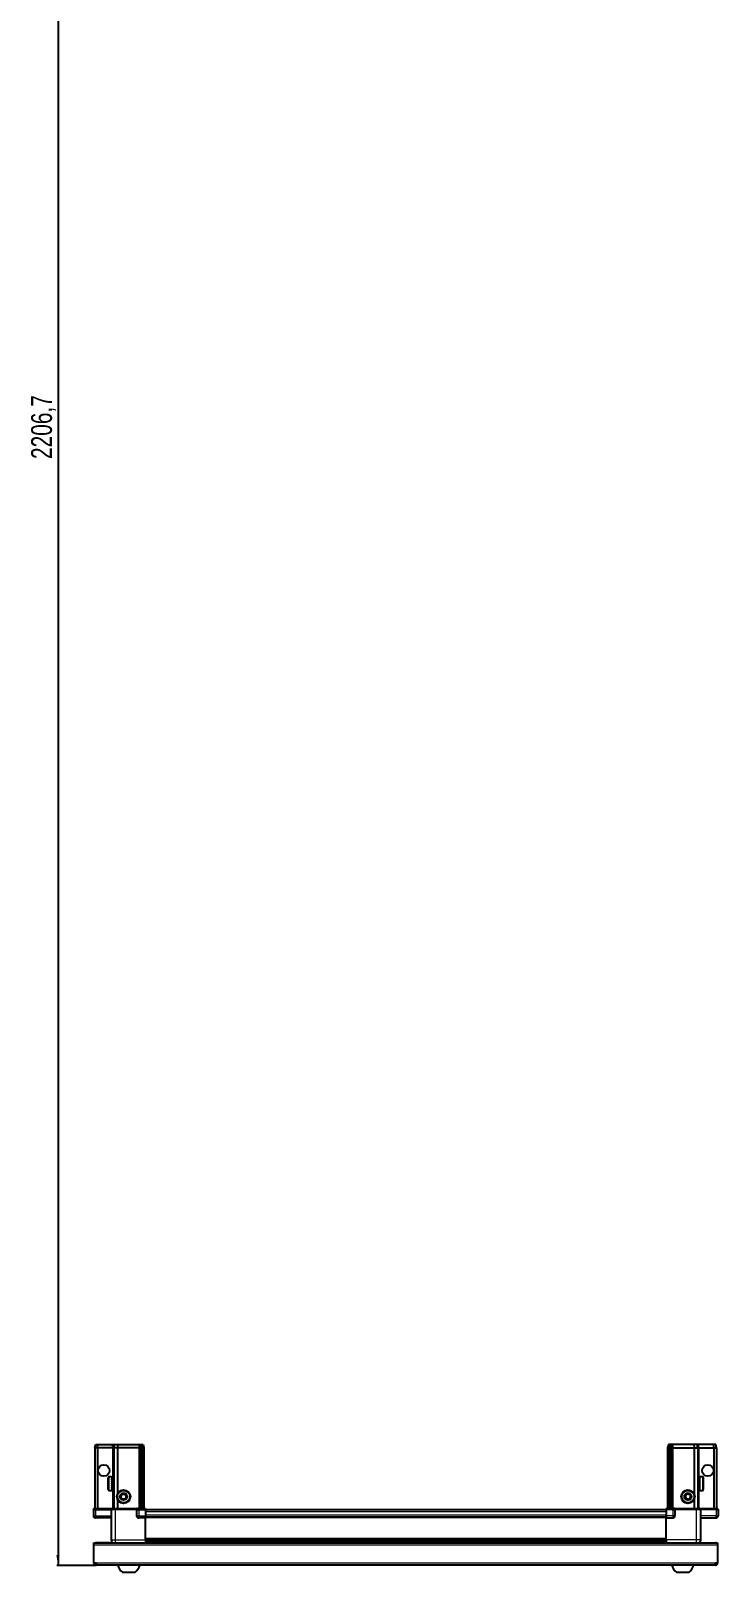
# Model space of a CAD drawing. Header units: millimetres. Extents: x 899 to 4759, y -1093 to 1868.
# Drawn here: x 963 to 1623, y -1093 to 387 of the extents above; entities that cross this region are included whole.
import ezdxf

# ---------------------------------------------------------------- set-up
doc = ezdxf.new("R2010")
doc.units = ezdxf.units.MM
doc.layers.add('FORMAT', color=7, linetype='Continuous')
doc.styles.add('SLDTEXTSTYLE0', font='TXT', dxfattribs={"width": 0.75})
doc.dimstyles.new('SLDDIMSTYLE0', dxfattribs={"dimtxt": 20, "dimasz": 10, "dimexe": 0, "dimexo": 0.0625, "dimgap": 5, "dimtad": 2, "dimdec": 1, "dimrnd": 1e-09, "dimzin": 12, "dimdsep": 46, "dimtxsty": 'SLDTEXTSTYLE0', "dimsah": 1, "dimcen": 0.09, "dimadec": 0, "dimazin": 3, "dimtfac": 1, "dimtofl": 0, "dimtmove": 0, "dimatfit": 3, "dimfxl": 0, "dimfrac": 2, "dimtolj": 1, "dimtzin": 12, "dimarcsym": 0})

# ---------------------------------------------------------------- blocks, each defined once
blk = doc.blocks.new('_D_8')
at = {"layer": 'FORMAT'}
for p, q in [((1108.5, 1119.8), (988.5, 1119.8)), ((989.5, 1119.8), (989.5, -1086.9)), ((1026.1, -1086.9), (988.5, -1086.9))]:
    blk.add_line(p, q, dxfattribs=at)
for points in [[(989.5, 1119.8), (987.9, 1109.8), (991, 1109.8)], [(989.5, -1086.9), (991, -1076.9), (987.9, -1076.9)]]:
    blk.add_solid(points, dxfattribs=at)
at = {"layer": 'FORMAT', "insert": (963.7, -24.1), "char_height": 20, "attachment_point": 1, "rotation": 90, "style": 'SLDTEXTSTYLE0'}
blk.add_mtext('2206,7', dxfattribs=at)

msp = doc.modelspace()

# ---------------------------------------------------------------- linework, layer by layer
at = {"color": 7, "linetype": 'Continuous', "lineweight": 25}
for p, q in [((1024.97, -973.86), (1025.77, -970.86)), ((1027.47, -973.86), (1024.97, -973.86)), ((1024.97, -973.86), (1024.97, -1032.16)), ((1025.77, -970.86), (1027.63, -970.86)), ((1027.47, -973.86), (1027.63, -970.86)), ((1027.47, -973.86), (1027.47, -1032.16)), ((1041.97, -973.86), (1027.47, -973.86)), ((1027.63, -970.86), (1041.97, -970.86)), ((1041.97, -970.86), (1043.77, -970.86)), ((1042.97, -973.86), (1041.97, -973.86)), ((1042.97, -973.86), (1043.77, -970.86)), ((1042.97, -973.86), (1042.97, -1032.16)), ((1046.47, -973.86), (1042.97, -973.86)), ((1043.77, -970.86), (1046.8, -970.86)), ((1046.8, -970.86), (1046.47, -973.86)), ((1066.97, -973.86), (1046.47, -973.86)), ((1046.47, -973.86), (1046.47, -1018.36)), ((1046.8, -970.86), (1066.97, -970.86)), ((1066.97, -970.86), (1068.77, -970.86)), ((1067.97, -973.86), (1066.97, -973.86)), ((1068.77, -970.86), (1067.97, -973.86)), ((1068.97, -973.86), (1067.97, -973.86)), ((1067.97, -973.86), (1067.97, -1032.16)), ((1068.77, -970.86), (1069.51, -970.86)), ((1069.51, -970.86), (1068.97, -973.86)), ((1070.47, -973.86), (1068.97, -973.86)), ((1068.97, -973.86), (1068.97, -1032.16)), ((1069.51, -970.86), (1070.02, -970.86)), ((1070.02, -970.86), (1070.47, -973.86)), ((1070.02, -970.86), (1071.17, -970.86)), ((1070.47, -973.86), (1070.47, -1032.16)), ((1071.97, -973.86), (1070.47, -973.86)), ((1071.17, -970.86), (1071.97, -973.86)), ((1071.97, -973.86), (1071.97, -1032.16)), ((1575.77, -970.86), (1574.97, -973.86)), ((1574.97, -973.86), (1576.47, -973.86)), ((1574.97, -973.86), (1574.97, -1032.16)), ((1576.93, -970.86), (1575.77, -970.86)), ((1576.93, -970.86), (1576.47, -973.86)), ((1576.47, -973.86), (1577.97, -973.86)), ((1576.47, -973.86), (1576.47, -1032.16)), ((1577.43, -970.86), (1576.93, -970.86)), ((1577.43, -970.86), (1577.97, -973.86)), ((1578.17, -970.86), (1577.43, -970.86)), ((1577.97, -973.86), (1577.97, -1032.16)), ((1577.97, -973.86), (1578.97, -973.86)), ((1578.17, -970.86), (1578.97, -973.86)), ((1579.97, -970.86), (1578.17, -970.86)), ((1578.97, -973.86), (1578.97, -1032.16)), ((1578.97, -973.86), (1579.97, -973.86)), ((1600.14, -970.86), (1579.97, -970.86)), ((1579.97, -973.86), (1600.47, -973.86)), ((1600.14, -970.86), (1600.47, -973.86)), ((1603.17, -970.86), (1600.14, -970.86)), ((1600.47, -973.86), (1600.47, -1018.36)), ((1600.47, -973.86), (1603.97, -973.86)), ((1603.97, -973.86), (1603.17, -970.86)), ((1604.97, -970.86), (1603.17, -970.86)), ((1603.97, -973.86), (1603.97, -1032.16)), ((1603.97, -973.86), (1604.97, -973.86)), ((1619.32, -970.86), (1604.97, -970.86)), ((1604.97, -973.86), (1619.47, -973.86)), ((1619.47, -973.86), (1619.32, -970.86)), ((1621.17, -970.86), (1619.32, -970.86)), ((1619.47, -973.86), (1621.97, -973.86)), ((1619.47, -973.86), (1619.47, -1032.16)), ((1621.97, -973.86), (1621.17, -970.86)), ((1621.97, -973.86), (1621.97, -1032.16)), ((1037.77, -1014.06), (1037.77, -1002.66)), ((1040.97, -1001.86), (1038.57, -1001.86)), ((1040.97, -1001.86), (1040.97, -1001.86)), ((1040.97, -1001.86), (1041.47, -1001.86)), ((1040.97, -1002.05), (1041.47, -1002.05)), ((1040.97, -1002.05), (1040.97, -1002.27)), ((1040.97, -1002.27), (1041.47, -1002.27)), ((1040.97, -1002.84), (1041.47, -1002.84)), ((1040.97, -1002.84), (1040.97, -1003.27)), ((1040.97, -1003.27), (1041.47, -1003.27)), ((1040.97, -1004.18), (1041.47, -1004.18)), ((1040.97, -1004.18), (1040.97, -1004.77)), ((1040.97, -1004.77), (1041.47, -1004.77)), ((1040.97, -1005.92), (1041.47, -1005.92)), ((1040.97, -1005.92), (1040.97, -1006.62)), ((1040.97, -1006.62), (1041.47, -1006.62)), ((1041.47, -1002.05), (1041.47, -1001.86)), ((1041.47, -1002.27), (1041.47, -1002.05)), ((1041.47, -1002.84), (1041.47, -1002.27)), ((1041.47, -1003.27), (1041.47, -1002.84)), ((1041.47, -1004.18), (1041.47, -1003.27)), ((1041.57, -1003.96), (1041.47, -1003.96)), ((1041.47, -1004.77), (1041.47, -1004.18)), ((1041.47, -1005.92), (1041.47, -1004.77)), ((1041.47, -1006.62), (1041.47, -1005.92)), ((1041.47, -1007.9), (1041.47, -1006.62)), ((1041.57, -1012.76), (1041.57, -1003.96)), ((1042.45, -1005.05), (1041.97, -1004.36)), ((1041.97, -1012.36), (1041.97, -1004.36)), ((1042.94, -1004.36), (1042.45, -1005.05)), ((1042.45, -1011.67), (1042.45, -1005.05)), ((1042.97, -1004.36), (1042.94, -1004.36)), ((1042.94, -1012.36), (1042.94, -1004.36)), ((1604, -1004.36), (1603.97, -1004.36)), ((1604.49, -1005.05), (1604, -1004.36)), ((1604, -1004.36), (1604, -1012.36)), ((1604.97, -1004.36), (1604.49, -1005.05)), ((1604.49, -1005.05), (1604.49, -1011.67)), ((1604.97, -1004.36), (1604.97, -1012.36)), ((1605.47, -1003.96), (1605.37, -1003.96)), ((1605.37, -1003.96), (1605.37, -1012.76)), ((1608.37, -1001.86), (1605.47, -1001.86)), ((1605.97, -1001.86), (1605.47, -1001.86)), ((1605.47, -1001.86), (1605.47, -1001.9)), ((1605.47, -1001.9), (1605.47, -1002.19)), ((1605.97, -1001.9), (1605.47, -1001.9)), ((1605.97, -1002.19), (1605.47, -1002.19)), ((1605.47, -1002.19), (1605.47, -1002.46)), ((1605.97, -1002.46), (1605.47, -1002.46)), ((1605.47, -1002.46), (1605.47, -1003.13)), ((1605.97, -1003.13), (1605.47, -1003.13)), ((1605.47, -1003.13), (1605.47, -1003.6)), ((1605.47, -1003.6), (1605.47, -1004.58)), ((1605.97, -1003.6), (1605.47, -1003.6)), ((1605.97, -1004.58), (1605.47, -1004.58)), ((1605.47, -1004.58), (1605.47, -1005.2)), ((1605.47, -1005.2), (1605.47, -1006.4)), ((1605.97, -1005.2), (1605.47, -1005.2)), ((1605.97, -1006.4), (1605.47, -1006.4)), ((1605.47, -1006.4), (1605.47, -1007.03)), ((1605.97, -1001.9), (1605.97, -1001.86)), ((1605.97, -1002.46), (1605.97, -1002.19)), ((1605.97, -1003.6), (1605.97, -1003.13)), ((1605.97, -1005.2), (1605.97, -1004.58)), ((1605.97, -1007.11), (1605.97, -1006.4)), ((1609.17, -1002.66), (1609.17, -1014.06)), ((1038.57, -1014.86), (1040.97, -1014.86)), ((1040.97, -1007.9), (1041.47, -1007.9)), ((1040.97, -1007.9), (1040.97, -1008.64)), ((1040.97, -1008.05), (1041.47, -1008.05)), ((1040.97, -1008.55), (1041.47, -1008.55)), ((1040.97, -1008.64), (1041.47, -1008.64)), ((1040.97, -1009.93), (1041.47, -1009.93)), ((1040.97, -1009.93), (1040.97, -1010.64)), ((1040.97, -1010.64), (1041.47, -1010.64)), ((1040.97, -1011.8), (1041.47, -1011.8)), ((1040.97, -1011.8), (1040.97, -1012.4)), ((1040.97, -1012.4), (1041.47, -1012.4)), ((1040.97, -1013.34), (1041.47, -1013.34)), ((1040.97, -1013.34), (1040.97, -1013.78)), ((1040.97, -1013.78), (1041.47, -1013.78)), ((1040.97, -1014.38), (1041.47, -1014.38)), ((1040.97, -1014.38), (1040.97, -1014.62)), ((1040.97, -1014.62), (1041.47, -1014.62)), ((1040.97, -1014.84), (1041.47, -1014.84)), ((1040.97, -1014.84), (1040.97, -1014.86)), ((1040.97, -1014.85), (1041.47, -1014.85)), ((1041.47, -1008.05), (1041.47, -1007.9)), ((1041.47, -1008.64), (1041.47, -1008.55)), ((1041.47, -1009.93), (1041.47, -1008.64)), ((1041.47, -1010.64), (1041.47, -1009.93)), ((1041.47, -1011.8), (1041.47, -1010.64)), ((1041.47, -1012.4), (1041.47, -1011.8)), ((1041.47, -1013.34), (1041.47, -1012.4)), ((1041.47, -1012.76), (1041.57, -1012.76)), ((1041.47, -1013.78), (1041.47, -1013.34)), ((1041.47, -1014.38), (1041.47, -1013.78)), ((1041.47, -1014.62), (1041.47, -1014.38)), ((1041.47, -1014.84), (1041.47, -1014.62)), ((1041.47, -1014.85), (1041.47, -1014.84)), ((1041.97, -1012.36), (1042.45, -1011.67)), ((1042.45, -1011.67), (1042.94, -1012.36)), ((1042.94, -1012.36), (1042.97, -1012.36)), ((1603.97, -1012.36), (1604, -1012.36)), ((1604, -1012.36), (1604.49, -1011.67)), ((1604.49, -1011.67), (1604.97, -1012.36)), ((1605.37, -1012.76), (1605.47, -1012.76)), ((1605.97, -1007.03), (1605.47, -1007.03)), ((1605.47, -1007.11), (1605.47, -1008.41)), ((1605.97, -1007.11), (1605.47, -1007.11)), ((1605.97, -1008.41), (1605.47, -1008.41)), ((1605.97, -1008.89), (1605.47, -1008.89)), ((1605.47, -1008.89), (1605.47, -1009.14)), ((1605.47, -1009.14), (1605.47, -1010.41)), ((1605.97, -1009.14), (1605.47, -1009.14)), ((1605.97, -1010.41), (1605.47, -1010.41)), ((1605.47, -1010.41), (1605.47, -1011.1)), ((1605.47, -1011.1), (1605.47, -1012.22)), ((1605.97, -1011.1), (1605.47, -1011.1)), ((1605.97, -1012.22), (1605.47, -1012.22)), ((1605.47, -1012.22), (1605.47, -1012.79)), ((1605.47, -1012.79), (1605.47, -1013.64)), ((1605.97, -1012.79), (1605.47, -1012.79)), ((1605.97, -1013.64), (1605.47, -1013.64)), ((1605.47, -1013.64), (1605.47, -1014.04)), ((1605.47, -1014.04), (1605.47, -1014.55)), ((1605.97, -1014.04), (1605.47, -1014.04)), ((1605.97, -1014.55), (1605.47, -1014.55)), ((1605.47, -1014.55), (1605.47, -1014.74)), ((1605.47, -1014.74), (1605.47, -1014.86)), ((1605.97, -1014.74), (1605.47, -1014.74)), ((1605.47, -1014.86), (1608.37, -1014.86)), ((1605.97, -1009.14), (1605.97, -1008.41)), ((1605.97, -1011.1), (1605.97, -1010.41)), ((1605.97, -1012.79), (1605.97, -1012.22)), ((1605.97, -1014.04), (1605.97, -1013.64)), ((1605.97, -1014.74), (1605.97, -1014.55)), ((1023.97, -1032.16), (1023.47, -1033.02)), ((1023.47, -1033.36), (1023.47, -1033.02)), ((1023.47, -1033.36), (1025.47, -1033.36)), ((1023.47, -1033.36), (1023.47, -1039.36)), ((1025.47, -1032.16), (1023.97, -1032.16)), ((1025.47, -1032.16), (1040.27, -1032.16)), ((1040.27, -1033.36), (1025.47, -1033.36)), ((1025.47, -1033.36), (1040.27, -1033.36)), ((1040.27, -1032.16), (1040.47, -1032.16)), ((1040.47, -1033.36), (1040.27, -1033.36)), ((1040.47, -1033.36), (1040.47, -1032.16)), ((1040.47, -1032.16), (1044.47, -1032.16)), ((1044.47, -1033.36), (1040.47, -1033.36)), ((1040.47, -1033.36), (1040.47, -1062.36)), ((1044.47, -1032.16), (1064.77, -1032.16)), ((1064.77, -1033.36), (1044.47, -1033.36)), ((1046.47, -1023.36), (1046.47, -1032.16)), ((1064.77, -1032.16), (1064.97, -1032.16)), ((1064.97, -1033.36), (1064.77, -1033.36)), ((1064.97, -1033.36), (1064.97, -1032.16)), ((1065.65, -1032.16), (1064.97, -1032.16)), ((1064.97, -1033.36), (1066.97, -1033.36)), ((1064.97, -1033.36), (1064.97, -1039.36)), ((1065.65, -1032.16), (1073.47, -1032.16)), ((1073.47, -1033.02), (1066.97, -1033.02)), ((1073.47, -1033.36), (1066.97, -1033.36)), ((1066.97, -1033.36), (1073.47, -1033.36)), ((1073.47, -1032.16), (1073.47, -1033.02)), ((1073.47, -1033.02), (1073.47, -1033.02)), ((1073.47, -1033.36), (1073.47, -1033.02)), ((1073.47, -1033.36), (1073.47, -1033.36)), ((1073.47, -1033.36), (1073.47, -1039.36)), ((1573.47, -1033.51), (1073.47, -1033.51)), ((1573.47, -1032.16), (1581.29, -1032.16)), ((1573.47, -1033.02), (1573.47, -1032.16)), ((1579.97, -1033.02), (1573.47, -1033.02)), ((1573.47, -1033.36), (1573.47, -1033.02)), ((1579.97, -1033.36), (1573.47, -1033.36)), ((1573.47, -1033.36), (1573.47, -1039.36)), ((1579.97, -1033.36), (1581.97, -1033.36)), ((1581.97, -1033.36), (1579.97, -1033.36)), ((1581.97, -1032.16), (1581.29, -1032.16)), ((1581.97, -1033.36), (1581.97, -1032.16)), ((1581.97, -1032.16), (1582.17, -1032.16)), ((1582.17, -1033.36), (1581.97, -1033.36)), ((1581.97, -1033.36), (1581.97, -1039.36)), ((1582.17, -1032.16), (1602.47, -1032.16)), ((1602.47, -1033.36), (1582.17, -1033.36)), ((1600.47, -1023.36), (1600.47, -1032.16)), ((1602.47, -1032.16), (1606.47, -1032.16)), ((1606.47, -1033.36), (1602.47, -1033.36)), ((1606.47, -1033.36), (1606.47, -1032.16)), ((1606.47, -1032.16), (1606.67, -1032.16)), ((1606.67, -1033.36), (1606.47, -1033.36)), ((1606.47, -1033.36), (1606.47, -1062.36)), ((1606.67, -1032.16), (1621.47, -1032.16)), ((1621.47, -1033.36), (1606.67, -1033.36)), ((1622.97, -1032.16), (1621.47, -1032.16)), ((1621.47, -1033.36), (1623.47, -1033.36)), ((1623.47, -1033.02), (1622.97, -1032.16)), ((1623.47, -1033.02), (1622.97, -1032.16)), ((1623.47, -1033.36), (1623.47, -1033.02)), ((1623.47, -1033.36), (1623.47, -1033.02)), ((1623.47, -1033.36), (1623.47, -1033.36)), ((1623.47, -1033.36), (1623.47, -1039.36)), ((1040.47, -1041.36), (1025.47, -1041.36)), ((1073.47, -1041.36), (1066.97, -1041.36)), ((1073.47, -1039.36), (1073.47, -1041.36)), ((1573.47, -1040.71), (1073.47, -1040.71)), ((1073.47, -1062.36), (1073.47, -1041.36)), ((1573.47, -1039.36), (1573.47, -1041.36)), ((1573.47, -1041.36), (1579.97, -1041.36)), ((1573.47, -1062.36), (1573.47, -1041.36)), ((1606.47, -1041.36), (1621.47, -1041.36)), ((1023.97, -1067.46), (1023.97, -1065.36)), ((1023.97, -1065.36), (1622.97, -1065.36)), ((1038.97, -1065.26), (1026.07, -1065.26)), ((1038.97, -1065.26), (1038.97, -1065.36)), ((1073.47, -1063.38), (1573.47, -1063.38)), ((1073.47, -1063.42), (1573.47, -1063.42)), ((1097.35, -1065.21), (1073.47, -1065.21)), ((1091.97, -1065.36), (1091.97, -1065.21)), ((1092.01, -1065.36), (1092.01, -1065.21)), ((1092.28, -1065.36), (1092.28, -1065.21)), ((1092.54, -1065.36), (1092.54, -1065.21)), ((1093.19, -1065.36), (1093.19, -1065.21)), ((1093.66, -1065.36), (1093.66, -1065.21)), ((1094.62, -1065.36), (1094.62, -1065.21)), ((1095.24, -1065.36), (1095.24, -1065.21)), ((1096.43, -1065.36), (1096.43, -1065.21)), ((1097.09, -1065.36), (1097.09, -1065.21)), ((1097.14, -1065.36), (1097.14, -1065.21)), ((1098.44, -1065.21), (1097.35, -1065.21)), ((1099.17, -1065.21), (1098.44, -1065.21)), ((1098.44, -1065.36), (1098.44, -1065.21)), ((1098.44, -1065.21), (1098.44, -1065.21)), ((1098.45, -1065.36), (1098.45, -1065.21)), ((1098.95, -1065.36), (1098.95, -1065.21)), ((1099.17, -1065.36), (1099.17, -1065.21)), ((1099.59, -1065.21), (1099.17, -1065.21)), ((1099.17, -1065.21), (1099.17, -1065.21)), ((1547.35, -1065.21), (1099.59, -1065.21)), ((1100.45, -1065.36), (1100.45, -1065.21)), ((1101.14, -1065.36), (1101.14, -1065.21)), ((1102.26, -1065.36), (1102.26, -1065.21)), ((1102.84, -1065.36), (1102.84, -1065.21)), ((1103.71, -1065.36), (1103.71, -1065.21)), ((1104.11, -1065.36), (1104.11, -1065.21)), ((1104.64, -1065.36), (1104.64, -1065.21)), ((1104.83, -1065.36), (1104.83, -1065.21)), ((1104.97, -1065.36), (1104.97, -1065.21)), ((1541.97, -1065.36), (1541.97, -1065.21)), ((1542.14, -1065.36), (1542.14, -1065.21)), ((1542.35, -1065.36), (1542.35, -1065.21)), ((1542.91, -1065.36), (1542.91, -1065.21)), ((1543.33, -1065.36), (1543.33, -1065.21)), ((1544.23, -1065.36), (1544.23, -1065.21)), ((1544.82, -1065.36), (1544.82, -1065.21)), ((1545.96, -1065.36), (1545.96, -1065.21)), ((1546.66, -1065.36), (1546.66, -1065.21)), ((1547.93, -1065.21), (1547.35, -1065.21)), ((1547.93, -1065.36), (1547.93, -1065.21)), ((1547.94, -1065.21), (1547.93, -1065.21)), ((1548.67, -1065.21), (1547.94, -1065.21)), ((1548.11, -1065.36), (1548.11, -1065.21)), ((1548.61, -1065.36), (1548.61, -1065.21)), ((1548.67, -1065.36), (1548.67, -1065.21)), ((1549.59, -1065.21), (1548.67, -1065.21)), ((1548.67, -1065.21), (1548.67, -1065.21)), ((1573.47, -1065.21), (1549.59, -1065.21)), ((1549.96, -1065.36), (1549.96, -1065.21)), ((1550.67, -1065.36), (1550.67, -1065.21)), ((1551.84, -1065.36), (1551.84, -1065.21)), ((1552.45, -1065.36), (1552.45, -1065.21)), ((1553.4, -1065.36), (1553.4, -1065.21)), ((1553.85, -1065.36), (1553.85, -1065.21)), ((1554.47, -1065.36), (1554.47, -1065.21)), ((1554.71, -1065.36), (1554.71, -1065.21)), ((1554.95, -1065.36), (1554.95, -1065.21)), ((1554.97, -1065.36), (1554.97, -1065.21)), ((1607.97, -1065.26), (1607.97, -1065.36)), ((1607.97, -1065.26), (1620.87, -1065.26)), ((1622.97, -1065.36), (1622.97, -1067.46)), ((1023.97, -1084.76), (1023.97, -1067.46)), ((1622.97, -1067.46), (1622.97, -1084.76)), ((1026.07, -1084.76), (1023.97, -1084.76)), ((1026.07, -1084.76), (1026.07, -1086.86)), ((1620.87, -1086.86), (1026.07, -1086.86)), ((1051.47, -1093.46), (1063.47, -1093.46)), ((1583.47, -1093.46), (1595.47, -1093.46)), ((1622.97, -1084.76), (1620.87, -1084.76)), ((1620.87, -1086.86), (1620.87, -1084.76))]:
    msp.add_line(p, q, dxfattribs=at)
at = {"color": 8, "linetype": 'Continuous', "lineweight": 18}
for p, q in [((1041.97, -973.86), (1041.97, -970.86)), ((1041.97, -973.86), (1041.97, -1004.36)), ((1066.97, -970.86), (1066.97, -973.86)), ((1066.97, -973.86), (1066.97, -1032.16)), ((1579.97, -970.86), (1579.97, -973.86)), ((1579.97, -973.86), (1579.97, -1032.16)), ((1604.97, -973.86), (1604.97, -970.86)), ((1604.97, -973.86), (1604.97, -1004.36)), ((1038.57, -1014.86), (1038.57, -1001.86)), ((1608.37, -1001.86), (1608.37, -1014.86)), ((1041.97, -1012.36), (1041.97, -1032.16)), ((1604.97, -1012.36), (1604.97, -1032.16)), ((1025.47, -1033.36), (1025.47, -1032.16)), ((1025.47, -1033.36), (1025.47, -1039.36)), ((1040.27, -1033.36), (1040.27, -1032.16)), ((1044.47, -1033.36), (1044.47, -1032.16)), ((1044.47, -1033.36), (1044.47, -1062.36)), ((1064.77, -1033.36), (1064.77, -1032.16)), ((1066.97, -1033.36), (1066.97, -1033.02)), ((1066.97, -1033.36), (1066.97, -1039.36)), ((1073.47, -1033.36), (1073.47, -1033.02)), ((1573.47, -1035.51), (1073.47, -1035.51)), ((1579.97, -1033.36), (1579.97, -1033.02)), ((1579.97, -1033.36), (1579.97, -1039.36)), ((1582.17, -1032.16), (1582.17, -1033.36)), ((1602.47, -1033.36), (1602.47, -1032.16)), ((1602.47, -1033.36), (1602.47, -1062.36)), ((1606.67, -1032.16), (1606.67, -1033.36)), ((1621.47, -1033.36), (1621.47, -1032.16)), ((1621.47, -1033.36), (1621.47, -1039.36)), ((1023.47, -1039.36), (1025.47, -1039.36)), ((1025.47, -1039.36), (1040.47, -1039.36)), ((1025.47, -1041.36), (1025.47, -1039.36)), ((1064.97, -1039.36), (1066.97, -1039.36)), ((1066.97, -1039.36), (1073.47, -1039.36)), ((1066.97, -1039.36), (1066.97, -1041.36)), ((1573.47, -1038.71), (1073.47, -1038.71)), ((1573.47, -1041.36), (1073.47, -1041.36)), ((1579.97, -1039.36), (1573.47, -1039.36)), ((1581.97, -1039.36), (1579.97, -1039.36)), ((1579.97, -1039.36), (1579.97, -1041.36)), ((1621.47, -1039.36), (1606.47, -1039.36)), ((1623.47, -1039.36), (1621.47, -1039.36)), ((1621.47, -1041.36), (1621.47, -1039.36)), ((1026.07, -1065.36), (1026.07, -1065.26)), ((1044.47, -1062.36), (1073.47, -1062.36)), ((1073.47, -1060.76), (1573.47, -1060.76)), ((1573.47, -1062.17), (1073.47, -1062.17)), ((1073.47, -1064.62), (1573.47, -1064.62)), ((1602.47, -1062.36), (1573.47, -1062.36)), ((1620.87, -1065.36), (1620.87, -1065.26)), ((1622.97, -1067.46), (1023.97, -1067.46)), ((1620.87, -1084.76), (1026.07, -1084.76))]:
    msp.add_line(p, q, dxfattribs=at)
at = {"color": 7, "linetype": 'Continuous', "lineweight": 25, "flags": 128}
for points in [[(1026.07, -1065.26), (1025.66, -1065.3), (1025.43, -1065.36)], [(1621.51, -1065.36), (1621.28, -1065.3), (1620.87, -1065.26)]]:
    msp.add_lwpolyline(points, dxfattribs=at)
at = {"color": 7, "linetype": 'Continuous', "lineweight": 25}
for centre, radius in [((1033.47, -995.86), 5.5), ((1613.47, -995.86), 5.5), ((1052.47, -1020.86), 6.5), ((1052.47, -1020.86), 3.46), ((1594.47, -1020.86), 6.5), ((1594.47, -1020.86), 3.46)]:
    msp.add_circle(centre, radius, dxfattribs=at)
at = {"color": 8, "linetype": 'Continuous', "lineweight": 18}
for centre in [(1052.47, -1020.86), (1594.47, -1020.86)]:
    msp.add_circle(centre, 5.7, dxfattribs=at)
at = {"color": 7, "linetype": 'Continuous', "lineweight": 25}
for centre, radius, start, end in [((1038.57, -1002.66), 0.8, 90, 180), ((1041.97, -1003.96), 0.4, 180, 270), ((1604.97, -1003.96), 0.4, 270, 0), ((1608.37, -1002.66), 0.8, 360, 90), ((1038.57, -1014.06), 0.8, 180, 270), ((1041.97, -1012.76), 0.4, 90, 180), ((1052.47, -1020.86), 2.5, 147.37605, 207.37605), ((1052.47, -1020.86), 2.5, 87.37605, 147.37605), ((1052.47, -1020.86), 2.5, 27.37605, 87.37605), ((1052.47, -1020.86), 2.5, 327.37605, 27.37605), ((1594.47, -1020.86), 2.5, 134.67671, 194.67671), ((1594.47, -1020.86), 2.5, 194.67671, 254.67671), ((1594.47, -1020.86), 2.5, 74.67671, 134.67671), ((1594.47, -1020.86), 2.5, 14.67671, 74.67671), ((1594.47, -1020.86), 2.5, 314.67671, 14.67671), ((1604.97, -1012.76), 0.4, 360, 90), ((1608.37, -1014.06), 0.8, 270, 0), ((1052.47, -1020.86), 2.5, 207.37605, 267.37605), ((1052.47, -1020.86), 2.5, 267.37605, 327.37605), ((1594.47, -1020.86), 2.5, 254.67671, 314.67671), ((1025.47, -1039.36), 2, 180, 270), ((1066.97, -1039.36), 2, 180, 270), ((1579.97, -1039.36), 2, 270, 0), ((1621.47, -1039.36), 2, 270, 0), ((1026.07, -1084.76), 2.1, 180, 270), ((1026.07, -1084.76), 0.6, 180, 270), ((1058.5, -1083.83), 11.91, 194.70035, 233.8734), ((1056.45, -1083.83), 11.91, 306.1266, 345.29965), ((1590.5, -1083.83), 11.91, 194.70035, 233.8734), ((1588.45, -1083.83), 11.91, 306.1266, 345.29965), ((1620.87, -1084.76), 2.1, 270, 0), ((1620.87, -1084.76), 0.6, 270, 0)]:
    msp.add_arc(centre, radius, start, end, dxfattribs=at)
for centre, start_param, end_param in [((1066.97, -1029.56), 2.4188584, 3.1415927), ((1579.97, -1029.56), 3.1415927, 3.8643269)]:
    msp.add_ellipse(centre, major_axis=(0, 3.46), ratio=0.5773503, start_param=start_param, end_param=end_param, dxfattribs=at)
for points, knots in [([(1049.59, -1020.72), (1049.86, -1020.29), (1050.39, -1019.48), (1050.9, -1018.67), (1051.14, -1018.29)], [0, 0, 0, 0, 0.5346859, 1, 1, 1, 1]), ([(1050.91, -1023.29), (1050.86, -1023.18), (1050.58, -1022.65), (1050.12, -1021.76), (1049.75, -1021.03), (1049.59, -1020.72)], [0, 0, 0, 0, 0.13312467, 0.63709944, 1, 1, 1, 1]), ([(1051.14, -1018.29), (1051.66, -1018.32), (1052.62, -1018.36), (1053.58, -1018.41), (1054.03, -1018.43)], [0, 0, 0, 0, 0.5346859, 1, 1, 1, 1]), ([(1055.35, -1020.99), (1055.08, -1021.42), (1054.56, -1022.24), (1054.04, -1023.04), (1053.8, -1023.42)], [0, 0, 0, 0, 0.5346859, 1, 1, 1, 1]), ([(1054.03, -1018.43), (1054.19, -1018.73), (1054.56, -1019.46), (1055.02, -1020.35), (1055.3, -1020.88), (1055.35, -1020.99)], [0, 0, 0, 0, 0.3629006, 0.8668753, 1, 1, 1, 1]), ([(1591.69, -1020.09), (1592.05, -1019.73), (1592.74, -1019.05), (1593.42, -1018.38), (1593.74, -1018.06)], [0, 0, 0, 0, 0.5346859, 1, 1, 1, 1]), ([(1592.42, -1022.89), (1592.33, -1022.55), (1592.12, -1021.76), (1591.87, -1020.79), (1591.72, -1020.22), (1591.69, -1020.09)], [0, 0, 0, 0, 0.3629006, 0.8668753, 1, 1, 1, 1]), ([(1593.74, -1018.06), (1594.24, -1018.2), (1595.17, -1018.46), (1596.09, -1018.71), (1596.52, -1018.83)], [0, 0, 0, 0, 0.5346859, 1, 1, 1, 1]), ([(1597.25, -1021.62), (1596.89, -1021.98), (1596.2, -1022.66), (1595.52, -1023.34), (1595.2, -1023.65)], [0, 0, 0, 0, 0.5346859, 1, 1, 1, 1]), ([(1596.52, -1018.83), (1596.56, -1018.95), (1596.71, -1019.53), (1596.96, -1020.49), (1597.17, -1021.29), (1597.25, -1021.62)], [0, 0, 0, 0, 0.1331247, 0.6370994, 1, 1, 1, 1]), ([(1053.8, -1023.42), (1053.28, -1023.4), (1052.32, -1023.35), (1051.36, -1023.31), (1050.91, -1023.29)], [0, 0, 0, 0, 0.5346859, 1, 1, 1, 1]), ([(1595.2, -1023.65), (1594.7, -1023.51), (1593.77, -1023.26), (1592.85, -1023), (1592.42, -1022.89)], [0, 0, 0, 0, 0.5346859, 1, 1, 1, 1]), ([(1040.47, -1062.36), (1040.52, -1062.8), (1040.59, -1063.47), (1041.02, -1064.29), (1041.48, -1064.84), (1041.88, -1065.2), (1042.15, -1065.33), (1042.19, -1065.36)], [0, 0, 0, 0, 0.36301846, 0.55843766, 0.75800394, 0.95757021, 1, 1, 1, 1]), ([(1073.47, -1062.36), (1073.47, -1062.75), (1073.47, -1063.54), (1073.47, -1064.56), (1073.47, -1065.19), (1073.47, -1065.35), (1073.47, -1065.36)], [0, 0, 0, 0, 0.3255201, 0.6510403, 0.9765604, 1, 1, 1, 1]), ([(1573.47, -1062.36), (1573.47, -1062.75), (1573.47, -1063.54), (1573.47, -1064.56), (1573.47, -1065.19), (1573.47, -1065.35), (1573.47, -1065.36)], [0, 0, 0, 0, 0.3255201, 0.6510403, 0.9765604, 1, 1, 1, 1]), ([(1606.47, -1062.36), (1606.42, -1062.8), (1606.35, -1063.47), (1605.92, -1064.29), (1605.46, -1064.84), (1605.06, -1065.2), (1604.8, -1065.33), (1604.75, -1065.36)], [0, 0, 0, 0, 0.3630185, 0.5584377, 0.7580039, 0.9575702, 1, 1, 1, 1])]:
    msp.add_open_spline(points, degree=3, knots=knots, dxfattribs=at)
at = {"color": 8, "linetype": 'Continuous', "lineweight": 18}
for points in [[(1040.47, -1062.36), (1040.53, -1062.36), (1040.65, -1062.36), (1041.58, -1062.36), (1042.9, -1062.36), (1043.95, -1062.36), (1044.47, -1062.36)], [(1606.47, -1062.36), (1606.41, -1062.36), (1606.29, -1062.36), (1605.37, -1062.36), (1604.04, -1062.36), (1602.99, -1062.36), (1602.47, -1062.36)]]:
    msp.add_open_spline(points, degree=3, dxfattribs=at)
for points in [[(1044.47, -1062.36), (1044.47, -1062.8), (1044.47, -1063.47), (1044.47, -1064.29), (1044.47, -1064.84), (1044.47, -1065.2), (1044.47, -1065.33), (1044.47, -1065.36)], [(1602.47, -1062.36), (1602.47, -1062.8), (1602.47, -1063.47), (1602.47, -1064.29), (1602.47, -1064.84), (1602.47, -1065.2), (1602.47, -1065.33), (1602.47, -1065.36)]]:
    msp.add_open_spline(points, degree=3, knots=[0, 0, 0, 0, 0.3630185, 0.5584377, 0.7580039, 0.9575702, 1, 1, 1, 1], dxfattribs=at)

# ---------------------------------------------------------------- dimensions: what is measured, and where the dimension line sits
at = {"layer": 'FORMAT'}
dim = msp.add_linear_dim(base=(989.47, -1086.86), p1=(1108.47, 1119.84), p2=(1026.07, -1086.86), angle=90, dimstyle='SLDDIMSTYLE0', dxfattribs=at)
dim.commit()
dim.dimension.update_dxf_attribs({"geometry": '_D_8', "text_midpoint": (989.47, 16.49), "dimtype": 160})

doc.saveas('drawing.dxf')
